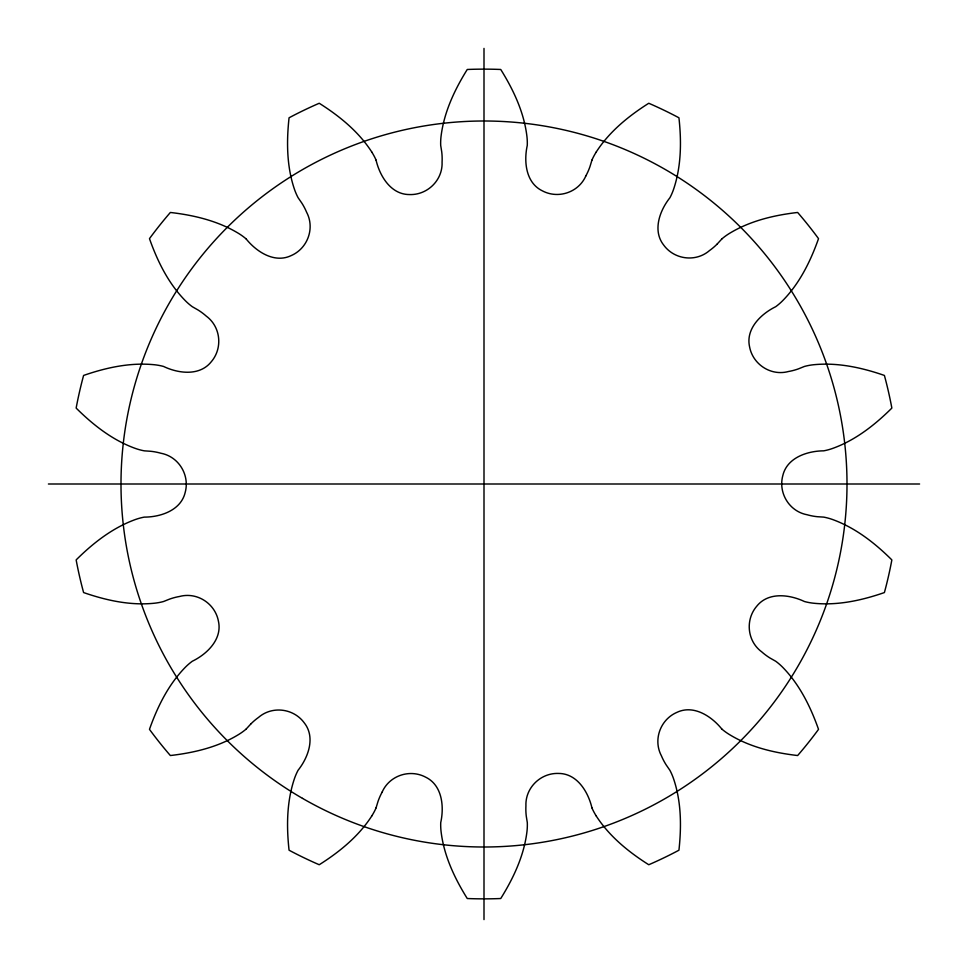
<?xml version="1.0" encoding="UTF-8"?>
<svg xmlns="http://www.w3.org/2000/svg" width="968" height="968" viewBox="0 0 968 968"><rect width="100%" height="100%" fill="white"/><g stroke="black" fill="none" stroke-linecap="round" stroke-linejoin="round"><path stroke-width="1.45" d="M376.068 807.832L377.98 801.552A60.149 60.149 0 0 1 382.142 792.126M591.932 160.168L590.02 166.448A60.149 60.149 0 0 1 585.858 175.873M585.87 175.873C578.658 192.463 558.173 199.287 542.31 190.817C525.733 182.77 523.724 161.462 527.27 145.406A58.431 58.431 0 0 0 526.919 136.367C524.051 112.312 513.451 89.855 500.746 69.478A414.861 414.861 0 0 0 467.254 69.478C454.536 89.855 443.985 112.312 441.045 136.367A58.431 58.431 0 0 0 440.694 145.406L441.735 151.891A60.149 60.149 0 0 1 442.074 162.188C442.812 180.266 427.287 195.294 409.331 194.556C390.903 194.495 379.843 176.176 376.068 160.168M382.13 792.126C389.342 775.537 409.827 768.713 425.69 777.183C442.267 785.23 444.276 806.538 440.73 822.594A58.431 58.431 0 0 0 441.081 831.633C443.949 855.688 454.549 878.145 467.254 898.522A414.861 414.861 0 0 0 500.746 898.522C513.464 878.145 524.015 855.688 526.955 831.633A58.431 58.431 0 0 0 527.306 822.594L526.265 816.109A60.149 60.149 0 0 1 525.926 805.812C525.188 787.734 540.713 772.706 558.669 773.444C577.097 773.505 588.157 791.824 591.932 807.832M596.131 152.157C609.223 131.757 628.462 116.1 648.766 103.261A414.861 414.861 0 0 1 678.943 117.793C681.569 141.667 681.315 166.472 673.534 189.438A58.431 58.431 0 0 1 669.929 197.726C659.68 210.601 652.323 230.723 663.745 245.146C674.357 259.666 695.774 262.401 709.471 250.591A60.149 60.149 0 0 0 717.312 243.9M371.869 815.842C358.777 836.243 339.538 851.9 319.234 864.739A414.861 414.861 0 0 1 289.057 850.206C286.431 826.333 286.685 801.528 294.466 778.562A58.431 58.431 0 0 1 298.071 770.274C308.32 757.399 315.677 737.277 304.254 722.854C293.643 708.334 272.226 705.599 258.529 717.409A60.149 60.149 0 0 0 250.688 724.1M246.247 728.94L250.7 724.112M721.753 239.06L717.3 243.888M48.4 484L919.6 484M721.753 728.94C711.407 716.151 693.499 704.438 676.862 712.387C660.357 719.502 652.916 739.782 661.386 755.754A60.149 60.149 0 0 0 666.165 764.889L669.892 770.286A58.431 58.431 0 0 1 673.498 778.575C681.351 801.504 681.545 826.333 678.943 850.206A414.861 414.861 0 0 1 648.766 864.739C628.462 851.9 609.223 836.243 596.131 815.842M246.247 239.06C256.593 251.849 274.501 263.562 291.138 255.612C307.642 248.498 315.084 228.218 306.614 212.246A60.149 60.149 0 0 0 301.834 203.111L298.108 197.714A58.431 58.431 0 0 1 294.502 189.425C286.649 166.496 286.455 141.667 289.057 117.793A414.861 414.861 0 0 1 319.234 103.261C339.538 116.1 358.777 131.757 371.869 152.157M484 48.4L484 919.6M721.717 728.965A58.431 58.431 0 0 0 729.025 734.301C749.631 747.066 773.795 752.765 797.644 755.536A414.861 414.861 0 0 0 818.529 729.352C810.531 706.713 799.544 684.461 782.567 667.158A58.431 58.431 0 0 0 775.719 661.253L770.008 658.022A60.149 60.149 0 0 1 761.743 651.863C747.151 641.179 745.082 619.653 756.855 606.089C768.398 591.714 789.61 594.497 804.481 601.527A58.431 58.431 0 0 0 813.362 603.197C837.465 605.762 861.714 600.414 884.401 592.561A414.861 414.861 0 0 0 891.855 559.915C874.818 542.975 855.276 527.705 832.468 519.477A58.431 58.431 0 0 0 823.744 517.118L817.186 516.694A60.149 60.149 0 0 1 807.07 514.734C789.283 511.431 778.078 492.942 782.81 475.603C786.972 457.658 807.288 450.955 823.732 450.834A58.431 58.431 0 0 0 832.468 448.486C855.288 440.343 874.818 425 891.855 408.085A414.861 414.861 0 0 0 884.401 375.439C861.714 367.562 837.465 362.286 813.362 364.767A58.431 58.431 0 0 0 804.468 366.436L798.37 368.893A60.149 60.149 0 0 1 788.412 371.518C770.951 376.262 752.838 364.464 749.571 346.786C745.529 328.805 760.933 313.959 775.695 306.711A58.431 58.431 0 0 0 782.543 300.818C799.568 283.563 810.519 261.275 818.529 238.648A414.861 414.861 0 0 0 797.644 212.464C773.783 215.211 749.655 220.97 729.013 233.675A58.431 58.431 0 0 0 721.717 239.036M596.155 815.83A58.431 58.431 0 0 1 591.896 807.856M376.104 807.856A58.431 58.431 0 0 1 371.845 815.83M246.283 728.965A58.431 58.431 0 0 1 238.975 734.301C218.369 747.066 194.205 752.765 170.356 755.536A414.861 414.861 0 0 1 149.471 729.352C157.469 706.713 168.456 684.461 185.433 667.158A58.431 58.431 0 0 1 192.281 661.253C207.091 654.09 222.458 639.17 218.429 621.214C215.162 603.524 197.048 591.763 179.588 596.469A60.149 60.149 0 0 0 169.618 599.095L163.519 601.527A58.431 58.431 0 0 1 154.638 603.197C130.535 605.762 106.286 600.414 83.599 592.561A414.861 414.861 0 0 1 76.145 559.915C93.182 542.975 112.724 527.705 135.532 519.477A58.431 58.431 0 0 1 144.256 517.118C160.712 517.106 181.028 510.317 185.191 492.397C189.922 475.046 178.705 456.581 160.93 453.254A60.149 60.149 0 0 0 150.814 451.294L144.268 450.834A58.431 58.431 0 0 1 135.532 448.486C112.712 440.343 93.182 425 76.145 408.085A414.861 414.861 0 0 1 83.599 375.439C106.286 367.562 130.535 362.286 154.638 364.767A58.431 58.431 0 0 1 163.531 366.436C178.366 373.563 199.614 376.262 211.145 361.911C222.93 348.335 220.837 326.845 206.269 316.125A60.149 60.149 0 0 0 198.004 309.966L192.305 306.711A58.431 58.431 0 0 1 185.457 300.818C168.432 283.563 157.482 261.275 149.471 238.648A414.861 414.861 0 0 1 170.356 212.464C194.217 215.211 218.344 220.97 238.987 233.675A58.431 58.431 0 0 1 246.283 239.036M371.845 152.17A58.431 58.431 0 0 1 376.104 160.143M591.896 160.143A58.431 58.431 0 0 1 596.155 152.17M302.5 798.37A363 363 0 0 0 847 484A363 363 0 0 0 302.5 169.63A363 363 0 0 0 302.5 798.37"/></g></svg>
